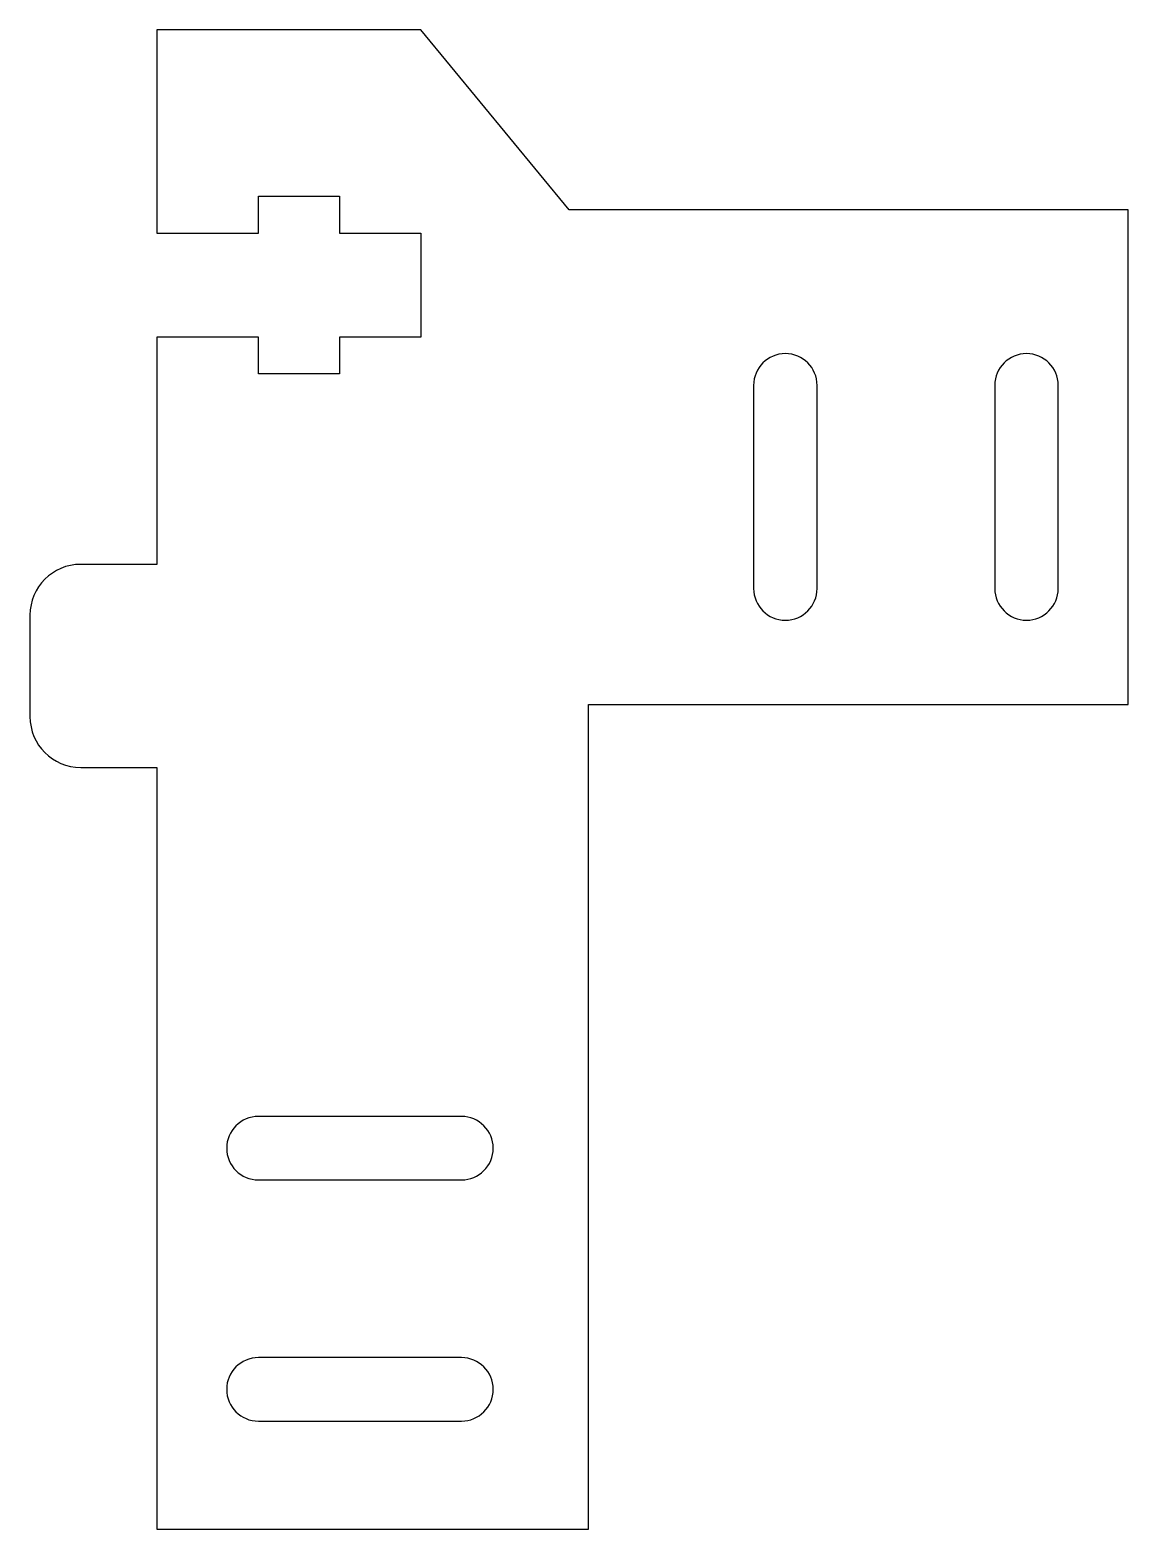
# Model space of a CAD drawing. Header units: millimetres. Extents: x -8.3 to 35, y -41.7 to 17.3.
import ezdxf

# ---------------------------------------------------------------- set-up
doc = ezdxf.new("R2010")
doc.units = ezdxf.units.MM

msp = doc.modelspace()

# ---------------------------------------------------------------- linework, layer by layer
at = {"color": 7, "linetype": 'Continuous', "lineweight": 25}
for p, q in [((-3.302, 17.349), (-3.302, 9.349)), ((7.098, 17.349), (-3.302, 17.349)), ((12.939, 10.269), (7.098, 17.349)), ((0.698, 10.799), (3.898, 10.799)), ((0.698, 9.349), (0.698, 10.799)), ((3.898, 10.799), (3.898, 9.349)), ((34.959, 10.269), (12.939, 10.269)), ((34.959, -9.223), (34.959, 10.269)), ((-3.302, 9.349), (0.698, 9.349)), ((3.898, 9.349), (7.098, 9.349)), ((7.098, 9.349), (7.098, 5.249)), ((-3.302, 5.249), (-3.302, -3.701)), ((0.698, 5.249), (-3.302, 5.249)), ((0.698, 3.799), (0.698, 5.249)), ((3.898, 5.249), (3.898, 3.799)), ((7.098, 5.249), (3.898, 5.249)), ((3.898, 3.799), (0.698, 3.799)), ((20.209, 3.349), (20.209, -4.651)), ((22.709, -4.651), (22.709, 3.349)), ((29.709, 3.349), (29.709, -4.651)), ((32.209, -4.651), (32.209, 3.349)), ((-3.302, -3.701), (-6.302, -3.701)), ((-8.302, -5.701), (-8.302, -9.701)), ((13.698, -9.223), (34.959, -9.223)), ((13.698, -41.701), (13.698, -9.223)), ((-6.302, -11.701), (-3.302, -11.701)), ((-3.302, -11.701), (-3.302, -41.701)), ((8.698, -25.451), (0.698, -25.451)), ((0.698, -27.951), (8.698, -27.951)), ((8.698, -34.951), (0.698, -34.951)), ((0.698, -37.451), (8.698, -37.451)), ((-3.302, -41.701), (13.698, -41.701))]:
    msp.add_line(p, q, dxfattribs=at)
for centre, radius, start, end in [((21.459, 3.349), 1.25, 0, 180), ((30.959, 3.349), 1.25, 0, 180), ((-6.302, -5.701), 2, 90, 180), ((21.459, -4.651), 1.25, 180, 0), ((30.959, -4.651), 1.25, 180, 0), ((-6.302, -9.701), 2, 180, 270), ((0.698, -26.701), 1.25, 90, 270), ((8.698, -26.701), 1.25, 270, 90), ((0.698, -36.201), 1.25, 90, 270), ((8.698, -36.201), 1.25, 270, 90)]:
    msp.add_arc(centre, radius, start, end, dxfattribs=at)

doc.saveas('drawing.dxf')
